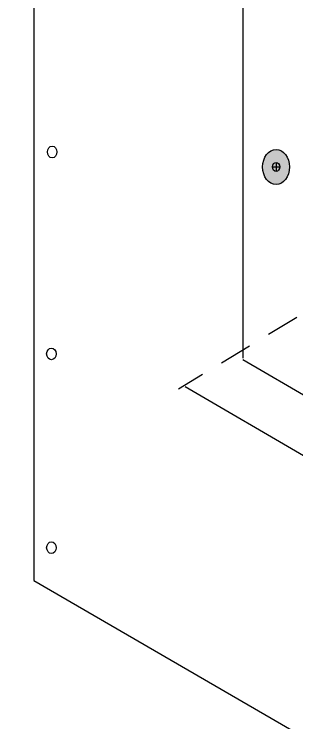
# Model space of a CAD drawing. Extents: x -1392 to 5791, y -3809 to 1722.
# Drawn here: x 804.3 to 881.2, y 1039.6 to 1232.5 of the extents above; entities that cross this region are included whole.
import ezdxf

# ---------------------------------------------------------------- set-up
doc = ezdxf.new("R2010")
doc.units = 0
doc.header["$MEASUREMENT"] = 0
doc.linetypes.add('AI-Linetype-28', pattern=[15, 9, -6])
for name, color, linetype, lineweight in [('G-ANNO-TTLB', 7, 'Continuous', 0), ('TYVEK', 7, 'Continuous', 0), ('WALL SCRATCH', 7, 'Continuous', 0)]:
    doc.layers.add(name, color=color, linetype=linetype, lineweight=lineweight)

# ---------------------------------------------------------------- blocks, each defined once
blk = doc.blocks.new('Block_329')
at = {"layer": 'WALL SCRATCH', "true_color": 0x003b71, "transparency": 33554687}
h = blk.add_hatch(color=156, dxfattribs=at)
h.dxf.hatch_style = 2
edge = h.paths.add_edge_path()
edge.add_ellipse((875.58, 1190.88), major_axis=(0, 4.78), ratio=0.766948, start_angle=0, end_angle=360)
at = {"layer": 'WALL SCRATCH', "color": 18, "lineweight": 25, "true_color": 0x080808}
for p, q in [((875.58, 1192.14), (875.58, 1189.67)), ((874.61, 1190.91), (876.55, 1190.91))]:
    blk.add_line(p, q, dxfattribs=at)
at = {"layer": 'WALL SCRATCH', "color": 8, "lineweight": 25, "true_color": 0x808080}
blk.add_lwpolyline([(875.07, 1185.77)], dxfattribs=at)
at = {"layer": 'WALL SCRATCH', "color": 18, "lineweight": 25, "true_color": 0x000000}
blk.add_ellipse((875.58, 1190.88), major_axis=(0, 4.78), ratio=0.766948, dxfattribs=at)
at = {"layer": 'WALL SCRATCH', "color": 18, "lineweight": 25, "true_color": 0x080808}
blk.add_ellipse((875.58, 1190.91), major_axis=(0, 1.23), ratio=0.788846, dxfattribs=at)
blk = doc.blocks.new('Block_326')
at = {"layer": 'WALL SCRATCH'}
blk.add_blockref('Block_329', (0, 0), dxfattribs=at)
blk = doc.blocks.new('Block_325')
at = {"layer": 'WALL SCRATCH'}
blk.add_blockref('Block_326', (0, 0), dxfattribs=at)

msp = doc.modelspace()

# ---------------------------------------------------------------- hatches: boundary and pattern name
at = {"layer": 'G-ANNO-TTLB', "true_color": 0xff00ff, "transparency": 33554687}
h = msp.add_hatch(color=6, dxfattribs=at)
edge = h.paths.add_edge_path()
edge.add_spline(control_points=[(1773.02, -796.5), (1773.02, -796.5), (-1156.5, -796.5), (-1156.5, -796.5), (-1156.5, -796.5), (-1156.5, 1660.5), (-1156.5, 1660.5), (-1156.5, 1660.5), (1773.02, 1660.5), (1773.02, 1660.5), (1773.02, 1660.5), (1773.02, -796.5), (1773.02, -796.5)], knot_values=[0, 0, 0, 0, 1, 1, 1, 2, 2, 2, 3, 3, 3, 4, 4, 4, 4], degree=3, periodic=0)
edge = h.paths.add_edge_path()
edge.add_spline(control_points=[(-1147.5, 1651.5), (-1147.5, 1651.5), (-1147.5, -787.5), (-1147.5, -787.5), (-1147.5, -787.5), (1764.02, -787.5), (1764.02, -787.5), (1764.02, -787.5), (1764.02, 1651.5), (1764.02, 1651.5), (1764.02, 1651.5), (-1147.5, 1651.5), (-1147.5, 1651.5)], knot_values=[0, 0, 0, 0, 1, 1, 1, 2, 2, 2, 3, 3, 3, 4, 4, 4, 4], degree=3, periodic=0)
edge.add_line((-1147.5, 1651.5), (-1147.5, 1651.5))

# ---------------------------------------------------------------- linework, layer by layer
at = {"layer": 'G-ANNO-TTLB'}
for points in [[(1773.02, -796.5), (1773.02, -796.5), (-1156.5, -796.5), (-1156.5, -796.5), (-1156.5, -796.5), (-1156.5, 1660.5), (-1156.5, 1660.5), (-1156.5, 1660.5), (1773.02, 1660.5), (1773.02, 1660.5), (1773.02, 1660.5), (1773.02, -796.5), (1773.02, -796.5)], [(-1147.5, 1651.5), (-1147.5, 1651.5), (-1147.5, -787.5), (-1147.5, -787.5), (-1147.5, -787.5), (1764.02, -787.5), (1764.02, -787.5), (1764.02, -787.5), (1764.02, 1651.5), (1764.02, 1651.5), (1764.02, 1651.5), (-1147.5, 1651.5), (-1147.5, 1651.5)]]:
    msp.add_open_spline(points, degree=3, knots=[0, 0, 0, 0, 1, 1, 1, 2, 2, 2, 3, 3, 3, 4, 4, 4, 4], dxfattribs=at)
at = {"layer": 'TYVEK', "color": 18, "linetype": 'AI-Linetype-28', "lineweight": 25, "true_color": 0x000000}
msp.add_line((906.84, 1165.51), (848.99, 1130.41), dxfattribs=at)
at = {"layer": 'TYVEK', "color": 1, "lineweight": 25, "true_color": 0xff0000}
msp.add_line((850.8, 1131.19), (884.13, 1111.7), dxfattribs=at)
at = {"layer": 'WALL SCRATCH', "color": 2, "lineweight": 25, "true_color": 0xffff00}
for p, q in [((809.66, 1500.59), (809.66, 1078.35)), ((809.66, 1078.35), (1078.45, 922.74)), ((809.66, 1078.35), (1078.45, 922.74))]:
    msp.add_line(p, q, dxfattribs=at)
at = {"layer": 'WALL SCRATCH', "color": 18, "lineweight": 25, "true_color": 0x000000}
for p, q in [((866.56, 1419.68), (866.56, 1138.83)), ((866.56, 1138.51), (1035.85, 1039.76))]:
    msp.add_line(p, q, dxfattribs=at)
at = {"layer": 'WALL SCRATCH', "color": 8, "lineweight": 25, "true_color": 0x808080}
msp.add_lwpolyline([(870.93, 1182.4)], dxfattribs=at)
msp.add_lwpolyline([(870.93, 1182.4)], dxfattribs=at)
at = {"layer": 'WALL SCRATCH', "color": 1, "lineweight": 25, "true_color": 0xff0000}
msp.add_lwpolyline([(866.56, 1143.66)], dxfattribs=at)
at = {"layer": 'WALL SCRATCH', "color": 252, "lineweight": 25, "true_color": 0x848484}
for centre in [(814.64, 1194.96), (814.43, 1140.02), (814.43, 1087.29)]:
    msp.add_ellipse(centre, major_axis=(0, 1.59), ratio=0.812499, dxfattribs=at)

# ---------------------------------------------------------------- block references
at = {"layer": 'WALL SCRATCH'}
msp.add_blockref('Block_325', (0, 0), dxfattribs=at)

doc.saveas('drawing.dxf')
